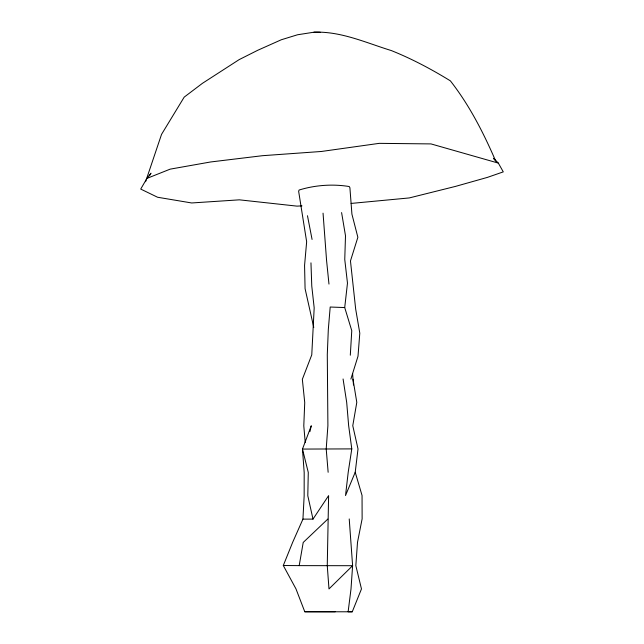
<?xml version="1.0" encoding="UTF-8"?>
<svg xmlns="http://www.w3.org/2000/svg" width="644" height="644" viewBox="0 0 644 644"><rect width="100%" height="100%" fill="white"/><g stroke="black" fill="none" stroke-linecap="round" stroke-linejoin="round"><path stroke-width="0.97" d="M352.59 373.399L353.001 379.227L356.792 402.363L352.775 425.708L358.016 448.965L355.222 472.245L362.049 495.486L362.129 518.847L357.509 542.264L355.834 565.641L361.469 588.938L352.26 611.792L304.781 611.76L295.966 588.858L283.296 565.513L292.65 542.337L302.938 519.128L313 519.112L328.609 495.622L327.257 565.698L328.987 588.93L352.614 565.706L349.225 518.943M302.938 519.128L304.153 495.864L304.185 472.543L302.471 449.077L311.277 425.773L309.909 431.625M350.304 355.222L351.769 330.694L344.717 307.558L347.478 283.135L344.757 259.468L345.498 235.76L341.594 212.584M343.075 378.978L346.689 402.371L348.646 425.66L351.785 448.892L348.219 472.197L345.522 495.542L355.222 472.245M283.296 565.513L299.202 565.625L303.219 542.449L327.828 519.064M350.883 379.066L358 356.237L359.795 333.173L355.673 309.048L350.465 260.949L357.863 237.29L351.922 214.17L349.901 187.678L349.209 186.527C332.682 183.83 315.077 185.094 299.09 190.036L298.647 191.3L306.649 241.766L304.564 265.441L305.079 288.649L313.773 327.45M145.592 181.705L161.547 134.355L184.184 97.131L202.425 83.326L239.157 59.618L257.697 50.296L281.323 39.751L297.568 34.76L313.982 32.2L320.237 32.264M149.472 175.804L150.978 173.204L146.904 178.412L140.722 189.07L157.579 197.249L191.662 202.965L239.383 199.833L296.981 206.128L301.988 205.879M146.904 178.412L170.161 169.147L210.612 161.974L262.478 155.695L321.412 151.469L379.211 143.354L430.989 143.91L498.343 163.109L503.278 171.876L487.436 177.382L455.525 186.39L409.27 197.933L351.085 203.432M351.785 448.892L302.471 449.077L308.275 472.422L307.8 495.767L313 519.112M352.26 611.792L348.13 611.8L351.004 588.962L352.614 565.706L299.202 565.625M304.781 611.76L335.186 611.768M313.982 32.2C340.869 31.113 366.114 42.826 391.286 50.554C411.878 58.805 431.496 69.238 450.373 80.854C469.548 105.391 483.572 132.97 495.872 161.435M344.717 307.558L330.195 307.027L328.311 329.503L327.289 354.586L327.901 425.7L326.21 448.924L328.142 472.285M498.343 163.109L493.626 158.287L494.592 159.994M307.478 215.732L312.074 239.447M328.971 284.084L326.572 260.482L323.047 213.156M353.001 379.227L353.508 385.023M305.208 442.372L303.791 425.853L304.733 402.564L302.342 379.3L311.76 354.876L314.183 307.88L311.768 286.049L310.963 262.857"/></g></svg>
